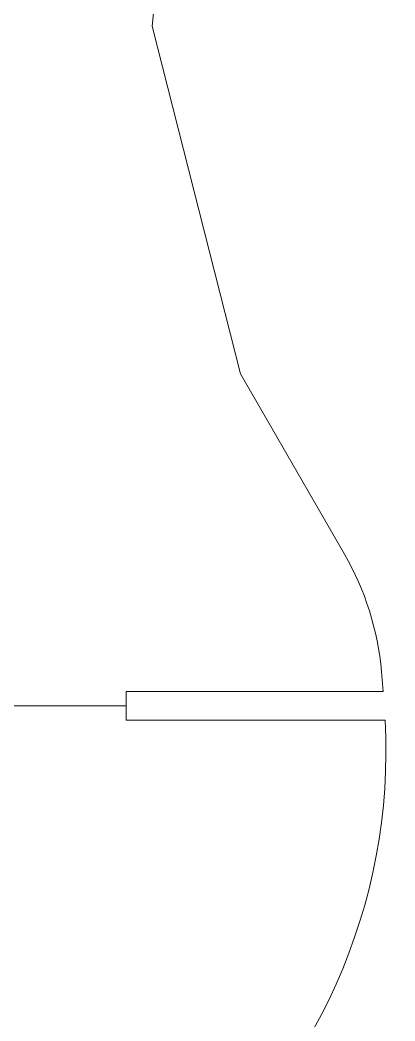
# Model space of a CAD drawing. Header units: millimetres. Extents: x 570 to 650.8, y -8.3 to 42.9.
# Drawn here: x 610.52 to 613.57, y 20.24 to 28.38 of the extents above; entities that cross this region are included whole.
import ezdxf

# ---------------------------------------------------------------- set-up
doc = ezdxf.new("R2010")
doc.units = ezdxf.units.MM
doc.header["$MEASUREMENT"] = 0
doc.layers.add('Layer 1', color=7, linetype='Continuous')

msp = doc.modelspace()

# ---------------------------------------------------------------- linework, layer by layer
at = {"layer": 'Layer 1', "color": 4, "lineweight": 9}
for points in [[(611.98389, 32.08426), (611.98389, 32.08426), (611.59816, 28.33133), (611.59816, 28.33133)], [(611.98389, 32.08426), (611.98389, 32.08426), (611.59816, 28.33133), (611.59816, 28.33133)], [(611.98389, 32.08426), (611.98389, 32.08426), (611.59816, 28.33133), (611.59816, 28.33133)], [(611.98389, 32.08426), (611.98389, 32.08426), (611.59816, 28.33133), (611.59816, 28.33133)], [(611.98389, 32.08426), (611.98389, 32.08426), (611.59816, 28.33133), (611.59816, 28.33133)], [(611.98389, 32.08426), (611.98389, 32.08426), (611.59816, 28.33133), (611.59816, 28.33133)], [(611.98389, 32.08426), (611.98389, 32.08426), (611.59816, 28.33133), (611.59816, 28.33133)], [(611.98389, 32.08426), (611.98389, 32.08426), (611.59816, 28.33133), (611.59816, 28.33133)], [(611.98389, 32.08426), (611.98389, 32.08426), (611.59816, 28.33133), (611.59816, 28.33133)], [(611.98389, 32.08426), (611.98389, 32.08426), (611.59816, 28.33133), (611.59816, 28.33133)], [(611.98389, 32.08426), (611.98389, 32.08426), (611.59816, 28.33133), (611.59816, 28.33133)], [(611.98389, 32.08426), (611.98389, 32.08426), (611.59816, 28.33133), (611.59816, 28.33133)], [(611.98389, 32.08426), (611.98389, 32.08426), (611.59816, 28.33133), (611.59816, 28.33133)], [(611.98389, 32.08426), (611.98389, 32.08426), (611.59816, 28.33133), (611.59816, 28.33133)], [(611.98389, 32.08426), (611.98389, 32.08426), (611.59816, 28.33133), (611.59816, 28.33133)], [(611.98389, 32.08426), (611.98389, 32.08426), (611.59816, 28.33133), (611.59816, 28.33133)], [(611.98389, 32.08426), (611.98389, 32.08426), (611.59816, 28.33133), (611.59816, 28.33133)], [(611.98389, 32.08426), (611.98389, 32.08426), (611.59816, 28.33133), (611.59816, 28.33133)], [(611.98389, 32.08426), (611.98389, 32.08426), (611.59816, 28.33133), (611.59816, 28.33133)], [(611.98389, 32.08426), (611.98389, 32.08426), (611.59816, 28.33133), (611.59816, 28.33133)], [(611.98389, 32.08426), (611.98389, 32.08426), (611.59816, 28.33133), (611.59816, 28.33133)], [(612.31784, 25.50479), (612.31784, 25.50479), (611.59816, 28.33133), (611.59816, 28.33133)], [(612.31784, 25.50479), (612.31784, 25.50479), (611.59816, 28.33133), (611.59816, 28.33133)], [(612.31784, 25.50479), (612.31784, 25.50479), (611.59816, 28.33133), (611.59816, 28.33133)], [(612.31784, 25.50479), (612.31784, 25.50479), (611.59816, 28.33133), (611.59816, 28.33133)], [(612.31784, 25.50479), (612.31784, 25.50479), (611.59816, 28.33133), (611.59816, 28.33133)], [(612.31784, 25.50479), (612.31784, 25.50479), (611.59816, 28.33133), (611.59816, 28.33133)], [(612.31784, 25.50479), (612.31784, 25.50479), (611.59816, 28.33133), (611.59816, 28.33133)], [(612.31784, 25.50479), (612.31784, 25.50479), (611.59816, 28.33133), (611.59816, 28.33133)], [(612.31784, 25.50479), (612.31784, 25.50479), (611.59816, 28.33133), (611.59816, 28.33133)], [(612.31784, 25.50479), (612.31784, 25.50479), (611.59816, 28.33133), (611.59816, 28.33133)], [(612.31784, 25.50479), (612.31784, 25.50479), (611.59816, 28.33133), (611.59816, 28.33133)], [(612.31784, 25.50479), (612.31784, 25.50479), (611.59816, 28.33133), (611.59816, 28.33133)], [(612.31784, 25.50479), (612.31784, 25.50479), (611.59816, 28.33133), (611.59816, 28.33133)], [(612.31784, 25.50479), (612.31784, 25.50479), (611.59816, 28.33133), (611.59816, 28.33133)], [(612.31784, 25.50479), (612.31784, 25.50479), (611.59816, 28.33133), (611.59816, 28.33133)], [(612.31784, 25.50479), (612.31784, 25.50479), (611.59816, 28.33133), (611.59816, 28.33133)], [(612.31784, 25.50479), (612.31784, 25.50479), (611.59816, 28.33133), (611.59816, 28.33133)], [(612.31784, 25.50479), (612.31784, 25.50479), (611.59816, 28.33133), (611.59816, 28.33133)], [(612.31784, 25.50479), (612.31784, 25.50479), (611.59816, 28.33133), (611.59816, 28.33133)], [(612.31784, 25.50479), (612.31784, 25.50479), (611.59816, 28.33133), (611.59816, 28.33133)], [(612.31784, 25.50479), (612.31784, 25.50479), (611.59816, 28.33133), (611.59816, 28.33133)], [(613.16366, 24.03966), (613.16366, 24.03966), (612.31784, 25.50479), (612.31784, 25.50479)], [(613.16366, 24.03966), (613.16366, 24.03966), (612.31784, 25.50479), (612.31784, 25.50479)], [(613.16366, 24.03966), (613.16366, 24.03966), (612.31784, 25.50479), (612.31784, 25.50479)], [(613.16366, 24.03966), (613.16366, 24.03966), (612.31784, 25.50479), (612.31784, 25.50479)], [(613.16366, 24.03966), (613.16366, 24.03966), (612.31784, 25.50479), (612.31784, 25.50479)], [(613.16366, 24.03966), (613.16366, 24.03966), (612.31784, 25.50479), (612.31784, 25.50479)], [(613.16366, 24.03966), (613.16366, 24.03966), (612.31784, 25.50479), (612.31784, 25.50479)], [(613.16366, 24.03966), (613.16366, 24.03966), (612.31784, 25.50479), (612.31784, 25.50479)], [(613.16366, 24.03966), (613.16366, 24.03966), (612.31784, 25.50479), (612.31784, 25.50479)], [(613.16366, 24.03966), (613.16366, 24.03966), (612.31784, 25.50479), (612.31784, 25.50479)], [(613.16366, 24.03966), (613.16366, 24.03966), (612.31784, 25.50479), (612.31784, 25.50479)], [(613.16366, 24.03966), (613.16366, 24.03966), (612.31784, 25.50479), (612.31784, 25.50479)], [(613.16366, 24.03966), (613.16366, 24.03966), (612.31784, 25.50479), (612.31784, 25.50479)], [(613.16366, 24.03966), (613.16366, 24.03966), (612.31784, 25.50479), (612.31784, 25.50479)], [(613.16366, 24.03966), (613.16366, 24.03966), (612.31784, 25.50479), (612.31784, 25.50479)], [(613.16366, 24.03966), (613.16366, 24.03966), (612.31784, 25.50479), (612.31784, 25.50479)], [(613.16366, 24.03966), (613.16366, 24.03966), (612.31784, 25.50479), (612.31784, 25.50479)], [(613.16366, 24.03966), (613.16366, 24.03966), (612.31784, 25.50479), (612.31784, 25.50479)], [(613.16366, 24.03966), (613.16366, 24.03966), (612.31784, 25.50479), (612.31784, 25.50479)], [(613.16366, 24.03966), (613.16366, 24.03966), (612.31784, 25.50479), (612.31784, 25.50479)], [(613.16366, 24.03966), (613.16366, 24.03966), (612.31784, 25.50479), (612.31784, 25.50479)], [(613.46498, 23.08421), (613.43552, 23.42088), (613.33267, 23.74697), (613.16364, 24.03964)], [(613.47917, 22.92216), (613.47917, 22.92216), (613.46498, 23.08421), (613.46498, 23.08421)], [(613.47917, 22.92216), (613.47917, 22.92216), (613.46498, 23.08421), (613.46498, 23.08421)], [(613.47917, 22.92216), (613.47917, 22.92216), (613.46498, 23.08421), (613.46498, 23.08421)], [(613.47917, 22.92216), (613.47917, 22.92216), (613.46498, 23.08421), (613.46498, 23.08421)], [(613.47917, 22.92216), (613.47917, 22.92216), (613.46498, 23.08421), (613.46498, 23.08421)], [(613.47917, 22.92216), (613.47917, 22.92216), (613.46498, 23.08421), (613.46498, 23.08421)], [(613.47917, 22.92216), (613.47917, 22.92216), (613.46498, 23.08421), (613.46498, 23.08421)], [(613.47917, 22.92216), (613.47917, 22.92216), (613.46498, 23.08421), (613.46498, 23.08421)], [(613.47917, 22.92216), (613.47917, 22.92216), (613.46498, 23.08421), (613.46498, 23.08421)], [(613.47917, 22.92216), (613.47917, 22.92216), (613.46498, 23.08421), (613.46498, 23.08421)], [(613.47917, 22.92216), (613.47917, 22.92216), (613.46498, 23.08421), (613.46498, 23.08421)], [(613.47917, 22.92216), (613.47917, 22.92216), (613.46498, 23.08421), (613.46498, 23.08421)], [(613.47917, 22.92216), (613.47917, 22.92216), (613.46498, 23.08421), (613.46498, 23.08421)], [(613.47917, 22.92216), (613.47917, 22.92216), (613.46498, 23.08421), (613.46498, 23.08421)], [(613.47917, 22.92216), (613.47917, 22.92216), (613.46498, 23.08421), (613.46498, 23.08421)], [(613.47917, 22.92216), (613.47917, 22.92216), (613.46498, 23.08421), (613.46498, 23.08421)], [(613.47917, 22.92216), (613.47917, 22.92216), (613.46498, 23.08421), (613.46498, 23.08421)], [(613.47917, 22.92216), (613.47917, 22.92216), (613.46498, 23.08421), (613.46498, 23.08421)], [(613.47917, 22.92216), (613.47917, 22.92216), (613.46498, 23.08421), (613.46498, 23.08421)], [(613.47917, 22.92216), (613.47917, 22.92216), (613.46498, 23.08421), (613.46498, 23.08421)], [(613.47917, 22.92216), (613.47917, 22.92216), (613.46498, 23.08421), (613.46498, 23.08421)], [(611.38781, 22.92216), (611.38781, 22.92216), (611.38781, 22.69073), (611.38781, 22.69073)], [(611.38781, 22.92216), (611.38781, 22.92216), (611.38781, 22.69073), (611.38781, 22.69073)], [(611.38781, 22.92216), (611.38781, 22.92216), (611.38781, 22.69073), (611.38781, 22.69073)], [(611.38781, 22.92216), (611.38781, 22.92216), (611.38781, 22.69073), (611.38781, 22.69073)], [(611.38781, 22.92216), (611.38781, 22.92216), (611.38781, 22.69073), (611.38781, 22.69073)], [(611.38781, 22.92216), (611.38781, 22.92216), (611.38781, 22.69073), (611.38781, 22.69073)], [(611.38781, 22.92216), (611.38781, 22.92216), (611.38781, 22.69073), (611.38781, 22.69073)], [(611.38781, 22.92216), (611.38781, 22.92216), (611.38781, 22.69073), (611.38781, 22.69073)], [(611.38781, 22.92216), (611.38781, 22.92216), (611.38781, 22.69073), (611.38781, 22.69073)], [(611.38781, 22.92216), (611.38781, 22.92216), (611.38781, 22.69073), (611.38781, 22.69073)], [(611.38781, 22.92216), (611.38781, 22.92216), (611.38781, 22.69073), (611.38781, 22.69073)], [(611.38781, 22.92216), (611.38781, 22.92216), (611.38781, 22.69073), (611.38781, 22.69073)], [(611.38781, 22.92216), (611.38781, 22.92216), (611.38781, 22.69073), (611.38781, 22.69073)], [(611.38781, 22.92216), (611.38781, 22.92216), (611.38781, 22.69073), (611.38781, 22.69073)], [(611.38781, 22.92216), (611.38781, 22.92216), (611.38781, 22.69073), (611.38781, 22.69073)], [(611.38781, 22.92216), (611.38781, 22.92216), (611.38781, 22.69073), (611.38781, 22.69073)], [(611.38781, 22.92216), (611.38781, 22.92216), (611.38781, 22.69073), (611.38781, 22.69073)], [(611.38781, 22.92216), (611.38781, 22.92216), (611.38781, 22.69073), (611.38781, 22.69073)], [(611.38781, 22.92216), (611.38781, 22.92216), (611.38781, 22.69073), (611.38781, 22.69073)], [(611.38781, 22.92216), (611.38781, 22.92216), (611.38781, 22.69073), (611.38781, 22.69073)], [(611.38781, 22.92216), (611.38781, 22.92216), (611.38781, 22.69073), (611.38781, 22.69073)], [(611.38781, 22.92216), (611.38781, 22.92216), (613.47917, 22.92216), (613.47917, 22.92216)], [(611.38781, 22.92216), (611.38781, 22.92216), (613.47917, 22.92216), (613.47917, 22.92216)], [(611.38781, 22.92216), (611.38781, 22.92216), (613.47917, 22.92216), (613.47917, 22.92216)], [(611.38781, 22.92216), (611.38781, 22.92216), (613.47917, 22.92216), (613.47917, 22.92216)], [(611.38781, 22.92216), (611.38781, 22.92216), (613.47917, 22.92216), (613.47917, 22.92216)], [(611.38781, 22.92216), (611.38781, 22.92216), (613.47917, 22.92216), (613.47917, 22.92216)], [(611.38781, 22.92216), (611.38781, 22.92216), (613.47917, 22.92216), (613.47917, 22.92216)], [(611.38781, 22.92216), (611.38781, 22.92216), (613.47917, 22.92216), (613.47917, 22.92216)], [(611.38781, 22.92216), (611.38781, 22.92216), (613.47917, 22.92216), (613.47917, 22.92216)], [(611.38781, 22.92216), (611.38781, 22.92216), (613.47917, 22.92216), (613.47917, 22.92216)], [(611.38781, 22.92216), (611.38781, 22.92216), (613.47917, 22.92216), (613.47917, 22.92216)], [(611.38781, 22.92216), (611.38781, 22.92216), (613.47917, 22.92216), (613.47917, 22.92216)], [(611.38781, 22.92216), (611.38781, 22.92216), (613.47917, 22.92216), (613.47917, 22.92216)], [(611.38781, 22.92216), (611.38781, 22.92216), (613.47917, 22.92216), (613.47917, 22.92216)], [(611.38781, 22.92216), (611.38781, 22.92216), (613.47917, 22.92216), (613.47917, 22.92216)], [(611.38781, 22.92216), (611.38781, 22.92216), (613.47917, 22.92216), (613.47917, 22.92216)], [(611.38781, 22.92216), (611.38781, 22.92216), (613.47917, 22.92216), (613.47917, 22.92216)], [(611.38781, 22.92216), (611.38781, 22.92216), (613.47917, 22.92216), (613.47917, 22.92216)], [(611.38781, 22.92216), (611.38781, 22.92216), (613.47917, 22.92216), (613.47917, 22.92216)], [(611.38781, 22.92216), (611.38781, 22.92216), (613.47917, 22.92216), (613.47917, 22.92216)], [(611.38781, 22.92216), (611.38781, 22.92216), (613.47917, 22.92216), (613.47917, 22.92216)], [(611.38781, 22.80644), (611.38781, 22.80644), (609.28426, 22.80644), (609.28426, 22.80644)], [(611.38781, 22.80644), (611.38781, 22.80644), (609.28426, 22.80644), (609.28426, 22.80644)], [(611.38781, 22.80644), (611.38781, 22.80644), (609.28426, 22.80644), (609.28426, 22.80644)], [(611.38781, 22.80644), (611.38781, 22.80644), (609.28426, 22.80644), (609.28426, 22.80644)], [(611.38781, 22.80644), (611.38781, 22.80644), (609.28426, 22.80644), (609.28426, 22.80644)], [(611.38781, 22.80644), (611.38781, 22.80644), (609.28426, 22.80644), (609.28426, 22.80644)], [(611.38781, 22.80644), (611.38781, 22.80644), (609.28426, 22.80644), (609.28426, 22.80644)], [(611.38781, 22.80644), (611.38781, 22.80644), (609.28426, 22.80644), (609.28426, 22.80644)], [(611.38781, 22.80644), (611.38781, 22.80644), (609.28426, 22.80644), (609.28426, 22.80644)], [(611.38781, 22.80644), (611.38781, 22.80644), (609.28426, 22.80644), (609.28426, 22.80644)], [(611.38781, 22.80644), (611.38781, 22.80644), (609.28426, 22.80644), (609.28426, 22.80644)], [(611.38781, 22.80644), (611.38781, 22.80644), (609.28426, 22.80644), (609.28426, 22.80644)], [(611.38781, 22.80644), (611.38781, 22.80644), (609.28426, 22.80644), (609.28426, 22.80644)], [(611.38781, 22.80644), (611.38781, 22.80644), (609.28426, 22.80644), (609.28426, 22.80644)], [(611.38781, 22.80644), (611.38781, 22.80644), (609.28426, 22.80644), (609.28426, 22.80644)], [(611.38781, 22.80644), (611.38781, 22.80644), (609.28426, 22.80644), (609.28426, 22.80644)], [(611.38781, 22.80644), (611.38781, 22.80644), (609.28426, 22.80644), (609.28426, 22.80644)], [(611.38781, 22.80644), (611.38781, 22.80644), (609.28426, 22.80644), (609.28426, 22.80644)], [(611.38781, 22.80644), (611.38781, 22.80644), (609.28426, 22.80644), (609.28426, 22.80644)], [(611.38781, 22.80644), (611.38781, 22.80644), (609.28426, 22.80644), (609.28426, 22.80644)], [(611.38781, 22.80644), (611.38781, 22.80644), (609.28426, 22.80644), (609.28426, 22.80644)], [(611.38781, 22.69073), (611.38781, 22.69073), (613.49499, 22.69073), (613.49499, 22.69073)], [(611.38781, 22.69073), (611.38781, 22.69073), (613.49499, 22.69073), (613.49499, 22.69073)], [(611.38781, 22.69073), (611.38781, 22.69073), (613.49499, 22.69073), (613.49499, 22.69073)], [(611.38781, 22.69073), (611.38781, 22.69073), (613.49499, 22.69073), (613.49499, 22.69073)], [(611.38781, 22.69073), (611.38781, 22.69073), (613.49499, 22.69073), (613.49499, 22.69073)], [(611.38781, 22.69073), (611.38781, 22.69073), (613.49499, 22.69073), (613.49499, 22.69073)], [(611.38781, 22.69073), (611.38781, 22.69073), (613.49499, 22.69073), (613.49499, 22.69073)], [(611.38781, 22.69073), (611.38781, 22.69073), (613.49499, 22.69073), (613.49499, 22.69073)], [(611.38781, 22.69073), (611.38781, 22.69073), (613.49499, 22.69073), (613.49499, 22.69073)], [(611.38781, 22.69073), (611.38781, 22.69073), (613.49499, 22.69073), (613.49499, 22.69073)], [(611.38781, 22.69073), (611.38781, 22.69073), (613.49499, 22.69073), (613.49499, 22.69073)], [(611.38781, 22.69073), (611.38781, 22.69073), (613.49499, 22.69073), (613.49499, 22.69073)], [(611.38781, 22.69073), (611.38781, 22.69073), (613.49499, 22.69073), (613.49499, 22.69073)], [(611.38781, 22.69073), (611.38781, 22.69073), (613.49499, 22.69073), (613.49499, 22.69073)], [(611.38781, 22.69073), (611.38781, 22.69073), (613.49499, 22.69073), (613.49499, 22.69073)], [(611.38781, 22.69073), (611.38781, 22.69073), (613.49499, 22.69073), (613.49499, 22.69073)], [(611.38781, 22.69073), (611.38781, 22.69073), (613.49499, 22.69073), (613.49499, 22.69073)], [(611.38781, 22.69073), (611.38781, 22.69073), (613.49499, 22.69073), (613.49499, 22.69073)], [(611.38781, 22.69073), (611.38781, 22.69073), (613.49499, 22.69073), (613.49499, 22.69073)], [(611.38781, 22.69073), (611.38781, 22.69073), (613.49499, 22.69073), (613.49499, 22.69073)], [(611.38781, 22.69073), (611.38781, 22.69073), (613.49499, 22.69073), (613.49499, 22.69073)], [(611.76066, 18.81549), (612.92932, 19.75238), (613.57486, 21.19502), (613.49482, 22.69071)]]:
    msp.add_open_spline(points, degree=3, dxfattribs=at)

doc.saveas('drawing.dxf')
